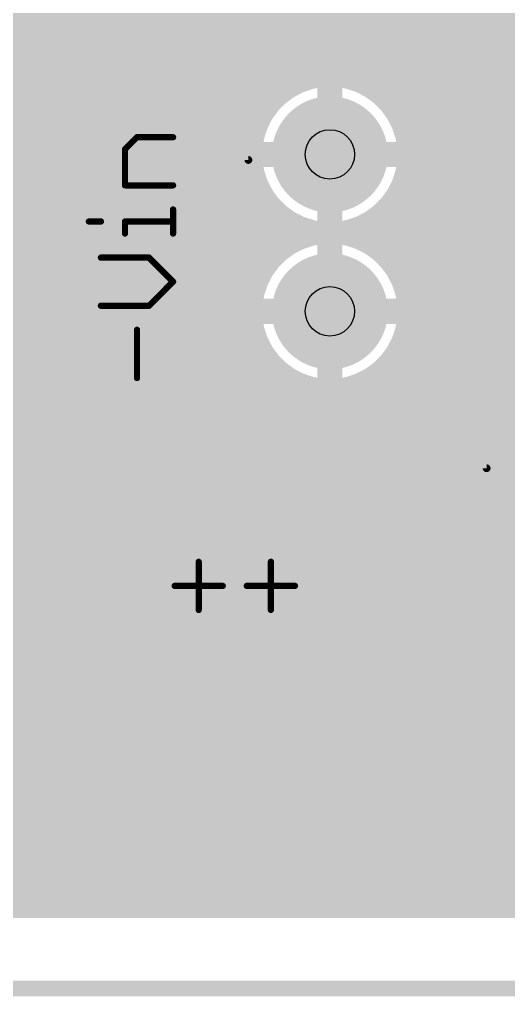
# Model space of a CAD drawing. Extents: x 0 to 10.8, y 0 to 6.1.
# Drawn here: x 2.157 to 2.469, y -0.013 to 0.61 of the extents above; entities that cross this region are included whole.
import ezdxf

# ---------------------------------------------------------------- set-up
doc = ezdxf.new("R2010")
doc.units = 0
for name, color, linetype in [('1', 22, 'CONTINUOUS'), ('116', 253, 'CONTINUOUS'), ('16', 175, 'CONTINUOUS'), ('17', 82, 'CONTINUOUS'), ('20', 7, 'CONTINUOUS'), ('21', 253, 'CONTINUOUS'), ('29', 253, 'CONTINUOUS'), ('30', 253, 'CONTINUOUS'), ('44', 253, 'CONTINUOUS')]:
    doc.layers.add(name, color=color, linetype=linetype)

# ---------------------------------------------------------------- blocks, each defined once
blk = doc.blocks.new('ROUNDP')
at = {"const_width": 0.5}
blk.add_lwpolyline([(0, -0.25, 1), (0, 0.25, 1), (0, -0.25)], format="xyb", dxfattribs=at)

msp = doc.modelspace()

# ---------------------------------------------------------------- linework, layer by layer
at = {"layer": '1', "const_width": 0.016}
for points in [[(1.303799, 0.608), (2.956, 0.608)], [(1.307697, 0.592), (2.956, 0.592)], [(1.307697, 0.576), (2.956, 0.576)], [(2.335461, 0.571039), (2.328307, 0.567394)], [(2.343094, 0.57352), (2.335461, 0.571039)], [(2.351024, 0.574776), (2.343094, 0.57352)], [(2.355016, 0.574776), (2.351024, 0.574776)], [(2.355016, 0.523819), (2.355016, 0.574776)], [(2.355055, 0.574776), (2.355055, 0.523819)], [(2.359051, 0.574776), (2.355055, 0.574776)], [(2.36698, 0.57352), (2.359051, 0.574776)], [(2.374614, 0.571039), (2.36698, 0.57352)], [(2.381768, 0.567394), (2.374614, 0.571039)], [(2.328307, 0.567394), (2.321815, 0.562677)], [(2.38826, 0.562677), (2.381768, 0.567394)], [(1.78811, 0.56), (2.319138, 0.56)], [(2.321815, 0.562677), (2.316138, 0.557)], [(2.355016, 0.56), (2.355055, 0.56)], [(2.393937, 0.557), (2.38826, 0.562677)], [(2.390937, 0.56), (2.956, 0.56)], [(2.316138, 0.557), (2.311421, 0.550508)], [(2.398654, 0.550508), (2.393937, 0.557)], [(2.311421, 0.550508), (2.307776, 0.543354)], [(2.402299, 0.543354), (2.398654, 0.550508)], [(1.799697, 0.544), (2.308106, 0.544)], [(2.307776, 0.543354), (2.305295, 0.53572)], [(2.355016, 0.544), (2.355055, 0.544)], [(2.401972, 0.544), (2.956, 0.544)], [(2.40478, 0.53572), (2.402299, 0.543354)], [(2.305295, 0.53572), (2.304039, 0.527791)], [(2.406035, 0.527791), (2.40478, 0.53572)], [(1.804035, 0.528), (2.304075, 0.528)], [(2.304039, 0.527791), (2.304039, 0.523795)], [(2.355016, 0.528), (2.355055, 0.528)], [(2.406004, 0.528), (2.95576, 0.528)], [(2.406035, 0.523795), (2.406035, 0.527791)], [(2.304039, 0.523795), (2.354996, 0.523795)], [(2.354996, 0.523756), (2.304039, 0.523756)], [(2.304039, 0.523756), (2.304039, 0.519764)], [(2.354996, 0.523795), (2.354996, 0.523756)], [(2.355055, 0.523819), (2.355016, 0.523819)], [(2.355016, 0.47278), (2.355016, 0.523736)], [(2.355016, 0.523736), (2.355055, 0.523736)], [(2.355055, 0.523736), (2.355055, 0.47278)], [(2.355079, 0.523756), (2.355079, 0.523795)], [(2.355079, 0.523795), (2.406035, 0.523795)], [(2.406035, 0.523756), (2.355079, 0.523756)], [(2.406035, 0.519764), (2.406035, 0.523756)], [(2.304039, 0.519764), (2.305295, 0.511835)], [(2.40478, 0.511835), (2.406035, 0.519764)], [(1.803193, 0.512), (2.305268, 0.512)], [(2.305295, 0.511835), (2.307776, 0.504201)], [(2.355016, 0.512), (2.355055, 0.512)], [(2.402299, 0.504201), (2.40478, 0.511835)], [(2.404803, 0.512), (2.959886, 0.512)], [(2.307776, 0.504201), (2.311421, 0.497047)], [(2.398654, 0.497047), (2.402299, 0.504201)], [(2.311421, 0.497047), (2.316138, 0.490555)], [(2.393937, 0.490555), (2.398654, 0.497047)], [(1.796555, 0.496), (2.312181, 0.496)], [(2.316138, 0.490555), (2.321815, 0.484878)], [(2.355016, 0.496), (2.355055, 0.496)], [(2.38826, 0.484878), (2.393937, 0.490555)], [(2.39789, 0.496), (2.961, 0.496)], [(2.321815, 0.484878), (2.328307, 0.480161)], [(2.381768, 0.480161), (2.38826, 0.484878)], [(1.780996, 0.48), (2.328622, 0.48)], [(2.328307, 0.480161), (2.335461, 0.476516)], [(2.355016, 0.48), (2.355055, 0.48)], [(2.374614, 0.476516), (2.381768, 0.480161)], [(2.381449, 0.48), (2.961, 0.48)], [(2.335461, 0.476516), (2.343094, 0.474035)], [(2.343094, 0.47352), (2.335461, 0.471039)], [(2.343094, 0.474035), (2.344736, 0.473776)], [(2.344736, 0.473776), (2.343094, 0.47352)], [(2.355016, 0.423819), (2.355016, 0.47278)], [(2.355055, 0.47278), (2.355055, 0.423819)], [(2.365339, 0.473776), (2.36698, 0.474035)], [(2.36698, 0.47352), (2.365339, 0.473776)], [(2.36698, 0.474035), (2.374614, 0.476516)], [(2.374614, 0.471039), (2.36698, 0.47352)], [(2.328307, 0.467394), (2.321815, 0.462677)], [(2.335461, 0.471039), (2.328307, 0.467394)], [(2.381768, 0.467394), (2.374614, 0.471039)], [(2.38826, 0.462677), (2.381768, 0.467394)], [(1.78411, 0.464), (2.323638, 0.464)], [(2.321815, 0.462677), (2.316138, 0.457)], [(2.355016, 0.464), (2.355055, 0.464)], [(2.386441, 0.464), (2.859937, 0.464)], [(2.393937, 0.457), (2.38826, 0.462677)], [(2.316138, 0.457), (2.311421, 0.450508)], [(2.398654, 0.450508), (2.393937, 0.457)], [(1.798039, 0.448), (2.310146, 0.448)], [(2.311421, 0.450508), (2.307776, 0.443354)], [(2.355016, 0.448), (2.355055, 0.448)], [(2.402299, 0.443354), (2.398654, 0.450508)], [(2.399933, 0.448), (2.843937, 0.448)], [(2.307776, 0.443354), (2.305295, 0.43572)], [(2.40478, 0.43572), (2.402299, 0.443354)], [(2.305295, 0.43572), (2.304039, 0.427791)], [(2.406035, 0.427791), (2.40478, 0.43572)], [(1.804035, 0.432), (2.304709, 0.432)], [(2.355016, 0.432), (2.355055, 0.432)], [(2.40537, 0.432), (2.833933, 0.432)], [(2.304039, 0.427791), (2.304039, 0.423795)], [(2.304039, 0.423795), (2.354996, 0.423795)], [(2.354996, 0.423756), (2.304039, 0.423756)], [(2.304039, 0.423756), (2.304039, 0.419764)], [(2.354996, 0.423795), (2.354996, 0.423756)], [(2.355055, 0.423819), (2.355016, 0.423819)], [(2.355016, 0.37278), (2.355016, 0.423736)], [(2.355016, 0.423736), (2.355055, 0.423736)], [(2.355055, 0.423736), (2.355055, 0.37278)], [(2.355079, 0.423756), (2.355079, 0.423795)], [(2.355079, 0.423795), (2.406035, 0.423795)], [(2.406035, 0.423756), (2.355079, 0.423756)], [(2.406035, 0.423795), (2.406035, 0.427791)], [(2.406035, 0.419764), (2.406035, 0.423756)], [(1.804035, 0.416), (2.304634, 0.416)], [(2.304039, 0.419764), (2.305295, 0.411835)], [(2.355016, 0.416), (2.355055, 0.416)], [(2.40478, 0.411835), (2.406035, 0.419764)], [(2.405437, 0.416), (2.827307, 0.416)], [(2.305295, 0.411835), (2.307776, 0.404201)], [(2.402299, 0.404201), (2.40478, 0.411835)], [(2.307776, 0.404201), (2.311421, 0.397047)], [(2.398654, 0.397047), (2.402299, 0.404201)], [(1.79822, 0.4), (2.309913, 0.4)], [(2.311421, 0.397047), (2.316138, 0.390555)], [(2.355016, 0.4), (2.355055, 0.4)], [(2.393937, 0.390555), (2.398654, 0.397047)], [(2.400157, 0.4), (2.825031, 0.4)], [(2.316138, 0.390555), (2.321815, 0.384878)], [(2.38826, 0.384878), (2.393937, 0.390555)], [(2.321815, 0.384878), (2.328307, 0.380161)], [(2.381768, 0.380161), (2.38826, 0.384878)], [(1.784555, 0.384), (2.32302, 0.384)], [(2.328307, 0.380161), (2.335461, 0.376516)], [(2.355016, 0.384), (2.355055, 0.384)], [(2.374614, 0.376516), (2.381768, 0.380161)], [(2.387051, 0.384), (2.825031, 0.384)], [(2.335461, 0.376516), (2.343094, 0.374035)], [(2.343094, 0.374035), (2.351024, 0.37278)], [(2.351024, 0.37278), (2.355016, 0.37278)], [(2.355055, 0.37278), (2.359051, 0.37278)], [(2.359051, 0.37278), (2.36698, 0.374035)], [(2.36698, 0.374035), (2.374614, 0.376516)], [(1.236701, 0.368), (2.828417, 0.368)], [(1.247984, 0.352), (2.835043, 0.352)], [(1.25637, 0.336), (2.846626, 0.336)], [(1.260657, 0.32), (2.862874, 0.32)], [(1.262925, 0.304), (7.723528, 0.304)], [(1.262925, 0.288), (7.727264, 0.288)], [(1.259886, 0.272), (7.732362, 0.272)], [(1.255563, 0.256), (7.741598, 0.256)], [(1.246327, 0.24), (7.755106, 0.24)], [(1.233839, 0.224), (7.775563, 0.224)], [(1.215079, 0.208), (9.19698, 0.208)], [(1.17602, 0.192), (9.21298, 0.192)], [(0.298996, 0.176), (9.22898, 0.176)], [(0.298996, 0.16), (9.24498, 0.16)], [(0.295382, 0.144), (9.26098, 0.144)], [(0.291094, 0.128), (9.27698, 0.128)], [(0.283201, 0.112), (9.29298, 0.112)], [(0.273961, 0.096), (9.30898, 0.096)], [(0.259091, 0.08), (9.330571, 0.08)], [(0.23974, 0.064), (10.569252, 0.064)], [(10.61385, 0.045122), (0.195146, 0.045122)], [(0.205894, 0.048), (10.603098, 0.048)]]:
    msp.add_lwpolyline(points, dxfattribs=at)
at = {"layer": '1', "const_width": 0.008}
for points in [[(2.337277, 0.567475, 1), (2.333644, 0.574603)], [(2.342469, 0.57747, 1), (2.34372, 0.569569)], [(2.344331, 0.569715, 1), (2.341858, 0.577324)], [(2.351024, 0.578776, 1), (2.351024, 0.570776)], [(2.351649, 0.570825, 1), (2.350398, 0.578726)], [(2.359016, 0.574776, 1), (2.351016, 0.574776)], [(2.359055, 0.574776, 1), (2.351055, 0.574776)], [(2.355055, 0.578776, 1), (2.355055, 0.570776)], [(2.355016, 0.570776, 1), (2.355016, 0.578776)], [(2.359677, 0.578726, 1), (2.358425, 0.570825)], [(2.359051, 0.570776, 1), (2.359051, 0.578776)], [(2.368216, 0.577324, 1), (2.365744, 0.569715)], [(2.366355, 0.569569, 1), (2.367606, 0.57747)], [(2.37643, 0.574603, 1), (2.372798, 0.567475)], [(2.326491, 0.570958, 1), (2.330123, 0.56383)], [(2.330658, 0.564158, 1), (2.325956, 0.57063)], [(2.334225, 0.574844, 1), (2.336697, 0.567235)], [(2.373378, 0.567235, 1), (2.37585, 0.574844)], [(2.384119, 0.57063, 1), (2.379417, 0.564158)], [(2.379951, 0.56383, 1), (2.383584, 0.570958)], [(2.319464, 0.565913, 1), (2.324166, 0.559441)], [(2.324643, 0.559849, 1), (2.318987, 0.565506)], [(2.319138, 0.556, 1), (2.319138, 0.564)], [(2.355016, 0.564, 1), (2.355016, 0.556)], [(2.355055, 0.556, 1), (2.355055, 0.564)], [(2.391088, 0.565506, 1), (2.385431, 0.559849)], [(2.385909, 0.559441, 1), (2.390611, 0.565913)], [(2.390937, 0.564, 1), (2.390937, 0.556)], [(2.313309, 0.559828, 1), (2.318966, 0.554172)], [(2.319374, 0.554649, 1), (2.312902, 0.559351)], [(2.397173, 0.559351, 1), (2.390701, 0.554649)], [(2.391109, 0.554172, 1), (2.396765, 0.559828)], [(2.308185, 0.552859, 1), (2.314657, 0.548157)], [(2.314985, 0.548692, 1), (2.307857, 0.552324)], [(2.402217, 0.552324, 1), (2.39509, 0.548692)], [(2.395417, 0.548157, 1), (2.40189, 0.552859)], [(2.304212, 0.545171, 1), (2.311339, 0.541538)], [(2.31158, 0.542118, 1), (2.303971, 0.54459)], [(2.308106, 0.54, 1), (2.308106, 0.548)], [(2.355016, 0.548, 1), (2.355016, 0.54)], [(2.355055, 0.54, 1), (2.355055, 0.548)], [(2.401972, 0.548, 1), (2.401972, 0.54)], [(2.406103, 0.54459, 1), (2.398495, 0.542118)], [(2.398735, 0.541538, 1), (2.405863, 0.545171)], [(2.309246, 0.535095, 1), (2.301345, 0.536346)], [(2.40873, 0.536346, 1), (2.400829, 0.535095)], [(2.308039, 0.527791, 1), (2.300039, 0.527791)], [(2.301491, 0.536957, 1), (2.3091, 0.534484)], [(2.304075, 0.524, 1), (2.304075, 0.532)], [(2.355016, 0.532, 1), (2.355016, 0.524)], [(2.355055, 0.524, 1), (2.355055, 0.532)], [(2.400975, 0.534484, 1), (2.408584, 0.536957)], [(2.406004, 0.532, 1), (2.406004, 0.524)], [(2.410035, 0.527791, 1), (2.402035, 0.527791)], [(2.304039, 0.527795, 1), (2.304039, 0.519795)], [(2.304039, 0.527756, 1), (2.304039, 0.519756)], [(2.308039, 0.523756, 1), (2.300039, 0.523756)], [(2.300089, 0.528417, 1), (2.30799, 0.527166)], [(2.358996, 0.523795, 1), (2.350996, 0.523795)], [(2.355016, 0.527819, 1), (2.355016, 0.519819)], [(2.359016, 0.523736, 1), (2.351016, 0.523736)], [(2.355016, 0.527736, 1), (2.355016, 0.519736)], [(2.359055, 0.523736, 1), (2.351055, 0.523736)], [(2.359079, 0.523795, 1), (2.351079, 0.523795)], [(2.355079, 0.527795, 1), (2.355079, 0.519795)], [(2.355079, 0.527756, 1), (2.355079, 0.519756)], [(2.354996, 0.519795, 1), (2.354996, 0.527795)], [(2.354996, 0.519756, 1), (2.354996, 0.527756)], [(2.355055, 0.519819, 1), (2.355055, 0.527819)], [(2.355055, 0.519736, 1), (2.355055, 0.527736)], [(2.410035, 0.523756, 1), (2.402035, 0.523756)], [(2.402085, 0.527166, 1), (2.409986, 0.528417)], [(2.406035, 0.519795, 1), (2.406035, 0.527795)], [(2.406035, 0.519756, 1), (2.406035, 0.527756)], [(2.300039, 0.523795, 1), (2.308039, 0.523795)], [(2.300039, 0.519764, 1), (2.308039, 0.519764)], [(2.30799, 0.52039, 1), (2.300089, 0.519138)], [(2.350996, 0.523756, 1), (2.358996, 0.523756)], [(2.351016, 0.523819, 1), (2.359016, 0.523819)], [(2.351055, 0.523819, 1), (2.359055, 0.523819)], [(2.351079, 0.523756, 1), (2.359079, 0.523756)], [(2.402035, 0.523795, 1), (2.410035, 0.523795)], [(2.402035, 0.519764, 1), (2.410035, 0.519764)], [(2.409986, 0.519138, 1), (2.402085, 0.52039)], [(2.3091, 0.513071, 1), (2.301491, 0.510599)], [(2.305268, 0.508, 1), (2.305268, 0.516)], [(2.355016, 0.516, 1), (2.355016, 0.508)], [(2.355055, 0.508, 1), (2.355055, 0.516)], [(2.404803, 0.516, 1), (2.404803, 0.508)], [(2.408584, 0.510599, 1), (2.400975, 0.513071)], [(2.301345, 0.511209, 1), (2.309246, 0.51246)], [(2.311339, 0.506017, 1), (2.304212, 0.502385)], [(2.405863, 0.502385, 1), (2.398735, 0.506017)], [(2.400829, 0.51246, 1), (2.40873, 0.511209)], [(2.303971, 0.502965, 1), (2.31158, 0.505437)], [(2.314657, 0.499398, 1), (2.308185, 0.494696)], [(2.40189, 0.494696, 1), (2.395417, 0.499398)], [(2.398495, 0.505437, 1), (2.406103, 0.502965)], [(2.307857, 0.495231, 1), (2.314985, 0.498864)], [(2.318966, 0.493384, 1), (2.313309, 0.487727)], [(2.312181, 0.492, 1), (2.312181, 0.5)], [(2.355016, 0.5, 1), (2.355016, 0.492)], [(2.355055, 0.492, 1), (2.355055, 0.5)], [(2.396765, 0.487727, 1), (2.391109, 0.493384)], [(2.39789, 0.5, 1), (2.39789, 0.492)], [(2.39509, 0.498864, 1), (2.402217, 0.495231)], [(2.312902, 0.488204, 1), (2.319374, 0.492906)], [(2.324166, 0.488114, 1), (2.319464, 0.481642)], [(2.390611, 0.481642, 1), (2.385909, 0.488114)], [(2.390701, 0.492906, 1), (2.397173, 0.488204)], [(2.318987, 0.48205, 1), (2.324643, 0.487706)], [(2.330123, 0.483725, 1), (2.326491, 0.476598)], [(2.325956, 0.476925, 1), (2.330658, 0.483398)], [(2.328622, 0.476, 1), (2.328622, 0.484)], [(2.355016, 0.484, 1), (2.355016, 0.476)], [(2.355055, 0.476, 1), (2.355055, 0.484)], [(2.381449, 0.484, 1), (2.381449, 0.476)], [(2.379417, 0.483398, 1), (2.384119, 0.476925)], [(2.383584, 0.476598, 1), (2.379951, 0.483725)], [(2.385431, 0.487706, 1), (2.391088, 0.48205)], [(2.336697, 0.48032, 1), (2.334225, 0.472712)], [(2.333644, 0.472952, 1), (2.337277, 0.48008)], [(2.342478, 0.477472, 1), (2.343711, 0.469567)], [(2.34372, 0.477986, 1), (2.342469, 0.470085)], [(2.341858, 0.470231, 1), (2.344331, 0.47784)], [(2.344331, 0.469715, 1), (2.341858, 0.477324)], [(2.344111, 0.469825, 1), (2.345362, 0.477726)], [(2.345352, 0.469823, 1), (2.34412, 0.477728)], [(2.359016, 0.47278, 1), (2.351016, 0.47278)], [(2.359055, 0.47278, 1), (2.351055, 0.47278)], [(2.365955, 0.477728, 1), (2.364723, 0.469823)], [(2.364713, 0.477726, 1), (2.365964, 0.469825)], [(2.365744, 0.47784, 1), (2.368216, 0.470231)], [(2.368216, 0.477324, 1), (2.365744, 0.469715)], [(2.367606, 0.470085, 1), (2.366355, 0.477986)], [(2.366364, 0.469567, 1), (2.367596, 0.477472)], [(2.372798, 0.48008, 1), (2.37643, 0.472952)], [(2.37585, 0.472712, 1), (2.373378, 0.48032)], [(2.326491, 0.470958, 1), (2.330123, 0.46383)], [(2.330658, 0.464158, 1), (2.325956, 0.47063)], [(2.334225, 0.474844, 1), (2.336697, 0.467235)], [(2.337277, 0.467475, 1), (2.333644, 0.474603)], [(2.351016, 0.47278, 1), (2.359016, 0.47278)], [(2.351055, 0.47278, 1), (2.359055, 0.47278)], [(2.37643, 0.474603, 1), (2.372798, 0.467475)], [(2.373378, 0.467235, 1), (2.37585, 0.474844)], [(2.384119, 0.47063, 1), (2.379417, 0.464158)], [(2.379951, 0.46383, 1), (2.383584, 0.470958)], [(2.319464, 0.465913, 1), (2.324166, 0.459441)], [(2.324643, 0.459849, 1), (2.318987, 0.465506)], [(2.323638, 0.46, 1), (2.323638, 0.468)], [(2.355016, 0.468, 1), (2.355016, 0.46)], [(2.355055, 0.46, 1), (2.355055, 0.468)], [(2.386441, 0.468, 1), (2.386441, 0.46)], [(2.391088, 0.465506, 1), (2.385431, 0.459849)], [(2.385909, 0.459441, 1), (2.390611, 0.465913)], [(2.313309, 0.459828, 1), (2.318966, 0.454172)], [(2.319374, 0.454649, 1), (2.312902, 0.459351)], [(2.397173, 0.459351, 1), (2.390701, 0.454649)], [(2.391109, 0.454172, 1), (2.396765, 0.459828)], [(2.308185, 0.452859, 1), (2.314657, 0.448157)], [(2.314985, 0.448692, 1), (2.307857, 0.452324)], [(2.310146, 0.444, 1), (2.310146, 0.452)], [(2.355016, 0.452, 1), (2.355016, 0.444)], [(2.355055, 0.444, 1), (2.355055, 0.452)], [(2.402217, 0.452324, 1), (2.39509, 0.448692)], [(2.395417, 0.448157, 1), (2.40189, 0.452859)], [(2.399933, 0.452, 1), (2.399933, 0.444)], [(2.304212, 0.445171, 1), (2.311339, 0.441538)], [(2.31158, 0.442118, 1), (2.303971, 0.44459)], [(2.406103, 0.44459, 1), (2.398495, 0.442118)], [(2.398735, 0.441538, 1), (2.405863, 0.445171)], [(2.309246, 0.435095, 1), (2.301345, 0.436346)], [(2.40873, 0.436346, 1), (2.400829, 0.435095)], [(2.301491, 0.436957, 1), (2.3091, 0.434484)], [(2.304709, 0.428, 1), (2.304709, 0.436)], [(2.355016, 0.436, 1), (2.355016, 0.428)], [(2.355055, 0.428, 1), (2.355055, 0.436)], [(2.400975, 0.434484, 1), (2.408584, 0.436957)], [(2.40537, 0.436, 1), (2.40537, 0.428)], [(2.308039, 0.427791, 1), (2.300039, 0.427791)], [(2.304039, 0.427795, 1), (2.304039, 0.419795)], [(2.304039, 0.427756, 1), (2.304039, 0.419756)], [(2.308039, 0.423756, 1), (2.300039, 0.423756)], [(2.300089, 0.428417, 1), (2.30799, 0.427166)], [(2.358996, 0.423795, 1), (2.350996, 0.423795)], [(2.355016, 0.427819, 1), (2.355016, 0.419819)], [(2.359016, 0.423736, 1), (2.351016, 0.423736)], [(2.355016, 0.427736, 1), (2.355016, 0.419736)], [(2.359055, 0.423736, 1), (2.351055, 0.423736)], [(2.359079, 0.423795, 1), (2.351079, 0.423795)], [(2.355079, 0.427795, 1), (2.355079, 0.419795)], [(2.355079, 0.427756, 1), (2.355079, 0.419756)], [(2.354996, 0.419795, 1), (2.354996, 0.427795)], [(2.354996, 0.419756, 1), (2.354996, 0.427756)], [(2.355055, 0.419819, 1), (2.355055, 0.427819)], [(2.355055, 0.419736, 1), (2.355055, 0.427736)], [(2.410035, 0.427791, 1), (2.402035, 0.427791)], [(2.410035, 0.423756, 1), (2.402035, 0.423756)], [(2.402085, 0.427166, 1), (2.409986, 0.428417)], [(2.406035, 0.419795, 1), (2.406035, 0.427795)], [(2.406035, 0.419756, 1), (2.406035, 0.427756)], [(2.300039, 0.423795, 1), (2.308039, 0.423795)], [(2.300039, 0.419764, 1), (2.308039, 0.419764)], [(2.30799, 0.42039, 1), (2.300089, 0.419138)], [(2.304634, 0.412, 1), (2.304634, 0.42)], [(2.350996, 0.423756, 1), (2.358996, 0.423756)], [(2.351016, 0.423819, 1), (2.359016, 0.423819)], [(2.355016, 0.42, 1), (2.355016, 0.412)], [(2.351055, 0.423819, 1), (2.359055, 0.423819)], [(2.351079, 0.423756, 1), (2.359079, 0.423756)], [(2.355055, 0.412, 1), (2.355055, 0.42)], [(2.405437, 0.42, 1), (2.405437, 0.412)], [(2.402035, 0.423795, 1), (2.410035, 0.423795)], [(2.402035, 0.419764, 1), (2.410035, 0.419764)], [(2.409986, 0.419138, 1), (2.402085, 0.42039)], [(2.3091, 0.413071, 1), (2.301491, 0.410599)], [(2.408584, 0.410599, 1), (2.400975, 0.413071)], [(2.301345, 0.411209, 1), (2.309246, 0.41246)], [(2.311339, 0.406017, 1), (2.304212, 0.402385)], [(2.405863, 0.402385, 1), (2.398735, 0.406017)], [(2.400829, 0.41246, 1), (2.40873, 0.411209)], [(2.303971, 0.402965, 1), (2.31158, 0.405437)], [(2.314657, 0.399398, 1), (2.308185, 0.394696)], [(2.309913, 0.396, 1), (2.309913, 0.404)], [(2.355016, 0.404, 1), (2.355016, 0.396)], [(2.355055, 0.396, 1), (2.355055, 0.404)], [(2.40189, 0.394696, 1), (2.395417, 0.399398)], [(2.400157, 0.404, 1), (2.400157, 0.396)], [(2.398495, 0.405437, 1), (2.406103, 0.402965)], [(2.307857, 0.395231, 1), (2.314985, 0.398864)], [(2.318966, 0.393384, 1), (2.313309, 0.387727)], [(2.396765, 0.387727, 1), (2.391109, 0.393384)], [(2.39509, 0.398864, 1), (2.402217, 0.395231)], [(2.312902, 0.388204, 1), (2.319374, 0.392906)], [(2.324166, 0.388114, 1), (2.319464, 0.381642)], [(2.390611, 0.381642, 1), (2.385909, 0.388114)], [(2.390701, 0.392906, 1), (2.397173, 0.388204)], [(2.318987, 0.38205, 1), (2.324643, 0.387706)], [(2.32302, 0.38, 1), (2.32302, 0.388)], [(2.330123, 0.383725, 1), (2.326491, 0.376598)], [(2.325956, 0.376925, 1), (2.330658, 0.383398)], [(2.355016, 0.388, 1), (2.355016, 0.38)], [(2.355055, 0.38, 1), (2.355055, 0.388)], [(2.379417, 0.383398, 1), (2.384119, 0.376925)], [(2.383584, 0.376598, 1), (2.379951, 0.383725)], [(2.387051, 0.388, 1), (2.387051, 0.38)], [(2.385431, 0.387706, 1), (2.391088, 0.38205)], [(2.336697, 0.38032, 1), (2.334225, 0.372712)], [(2.333644, 0.372952, 1), (2.337277, 0.38008)], [(2.34372, 0.377986, 1), (2.342469, 0.370085)], [(2.341858, 0.370231, 1), (2.344331, 0.37784)], [(2.351024, 0.37678, 1), (2.351024, 0.36878)], [(2.350398, 0.368829, 1), (2.351649, 0.37673)], [(2.355055, 0.37678, 1), (2.355055, 0.36878)], [(2.355016, 0.36878, 1), (2.355016, 0.37678)], [(2.358425, 0.37673, 1), (2.359677, 0.368829)], [(2.359051, 0.36878, 1), (2.359051, 0.37678)], [(2.365744, 0.37784, 1), (2.368216, 0.370231)], [(2.367606, 0.370085, 1), (2.366355, 0.377986)], [(2.372798, 0.38008, 1), (2.37643, 0.372952)], [(2.37585, 0.372712, 1), (2.373378, 0.38032)], [(2.351016, 0.37278, 1), (2.359016, 0.37278)], [(2.351055, 0.37278, 1), (2.359055, 0.37278)]]:
    msp.add_lwpolyline(points, format="xyb", dxfattribs=at)
at = {"layer": '116', "const_width": 0.011811}
for points in [[(2.355039, 0.511969, 1), (2.355039, 0.535591, 1), (2.355039, 0.511969)], [(2.355039, 0.411969, 1), (2.355039, 0.435591, 1), (2.355039, 0.411969)]]:
    msp.add_lwpolyline(points, format="xyb", dxfattribs=at)
at = {"layer": '16', "const_width": 0.016}
for points in [[(1.872693, 0.608), (7.823008, 0.608)], [(1.856693, 0.592), (7.759866, 0.592)], [(1.840693, 0.576), (7.764323, 0.576)], [(2.335461, 0.571039), (2.328307, 0.567394)], [(2.343094, 0.57352), (2.335461, 0.571039)], [(2.351024, 0.574776), (2.343094, 0.57352)], [(2.355016, 0.574776), (2.351024, 0.574776)], [(2.355016, 0.523819), (2.355016, 0.574776)], [(2.355055, 0.574776), (2.355055, 0.523819)], [(2.359051, 0.574776), (2.355055, 0.574776)], [(2.36698, 0.57352), (2.359051, 0.574776)], [(2.374614, 0.571039), (2.36698, 0.57352)], [(2.381768, 0.567394), (2.374614, 0.571039)], [(2.328307, 0.567394), (2.321815, 0.562677)], [(2.38826, 0.562677), (2.381768, 0.567394)], [(1.824693, 0.56), (2.319138, 0.56)], [(2.321815, 0.562677), (2.316138, 0.557)], [(2.355016, 0.56), (2.355055, 0.56)], [(2.393937, 0.557), (2.38826, 0.562677)], [(2.390937, 0.56), (7.77335, 0.56)], [(2.316138, 0.557), (2.311421, 0.550508)], [(2.398654, 0.550508), (2.393937, 0.557)], [(2.311421, 0.550508), (2.307776, 0.543354)], [(2.402299, 0.543354), (2.398654, 0.550508)], [(1.808693, 0.544), (2.308106, 0.544)], [(2.307776, 0.543354), (2.305295, 0.53572)], [(2.355016, 0.544), (2.355055, 0.544)], [(2.401972, 0.544), (7.789783, 0.544)], [(2.40478, 0.53572), (2.402299, 0.543354)], [(2.305295, 0.53572), (2.304039, 0.527791)], [(2.406035, 0.527791), (2.40478, 0.53572)], [(1.804035, 0.528), (2.304075, 0.528)], [(2.304039, 0.527791), (2.304039, 0.523795)], [(2.355016, 0.528), (2.355055, 0.528)], [(2.406004, 0.528), (10.327724, 0.528)], [(2.406035, 0.523795), (2.406035, 0.527791)], [(2.304039, 0.523795), (2.354996, 0.523795)], [(2.354996, 0.523756), (2.304039, 0.523756)], [(2.304039, 0.523756), (2.304039, 0.519764)], [(2.354996, 0.523795), (2.354996, 0.523756)], [(2.355055, 0.523819), (2.355016, 0.523819)], [(2.355016, 0.47278), (2.355016, 0.523736)], [(2.355016, 0.523736), (2.355055, 0.523736)], [(2.355055, 0.523736), (2.355055, 0.47278)], [(2.355079, 0.523756), (2.355079, 0.523795)], [(2.355079, 0.523795), (2.406035, 0.523795)], [(2.406035, 0.523756), (2.355079, 0.523756)], [(2.406035, 0.519764), (2.406035, 0.523756)], [(2.304039, 0.519764), (2.305295, 0.511835)], [(2.40478, 0.511835), (2.406035, 0.519764)], [(1.803193, 0.512), (2.305268, 0.512)], [(2.305295, 0.511835), (2.307776, 0.504201)], [(2.355016, 0.512), (2.355055, 0.512)], [(2.402299, 0.504201), (2.40478, 0.511835)], [(2.404803, 0.512), (10.327618, 0.512)], [(2.307776, 0.504201), (2.311421, 0.497047)], [(2.398654, 0.497047), (2.402299, 0.504201)], [(2.311421, 0.497047), (2.316138, 0.490555)], [(2.393937, 0.490555), (2.398654, 0.497047)], [(1.796555, 0.496), (2.312181, 0.496)], [(2.316138, 0.490555), (2.321815, 0.484878)], [(2.355016, 0.496), (2.355055, 0.496)], [(2.38826, 0.484878), (2.393937, 0.490555)], [(2.39789, 0.496), (10.331657, 0.496)], [(2.321815, 0.484878), (2.328307, 0.480161)], [(2.381768, 0.480161), (2.38826, 0.484878)], [(1.777386, 0.48), (2.328622, 0.48)], [(2.328307, 0.480161), (2.335461, 0.476516)], [(2.355016, 0.48), (2.355055, 0.48)], [(2.374614, 0.476516), (2.381768, 0.480161)], [(2.381449, 0.48), (10.341236, 0.48)], [(2.335461, 0.476516), (2.343094, 0.474035)], [(2.343094, 0.47352), (2.335461, 0.471039)], [(2.343094, 0.474035), (2.344732, 0.473776)], [(2.344732, 0.473776), (2.343094, 0.47352)], [(2.355016, 0.423819), (2.355016, 0.47278)], [(2.355055, 0.47278), (2.355055, 0.423819)], [(2.365346, 0.473776), (2.36698, 0.474035)], [(2.36698, 0.47352), (2.365346, 0.473776)], [(2.36698, 0.474035), (2.374614, 0.476516)], [(2.374614, 0.471039), (2.36698, 0.47352)], [(2.328307, 0.467394), (2.321815, 0.462677)], [(2.335461, 0.471039), (2.328307, 0.467394)], [(2.381768, 0.467394), (2.374614, 0.471039)], [(2.38826, 0.462677), (2.381768, 0.467394)], [(1.78411, 0.464), (2.323638, 0.464)], [(2.321815, 0.462677), (2.316138, 0.457)], [(2.355016, 0.464), (2.355055, 0.464)], [(2.386441, 0.464), (2.859937, 0.464)], [(2.393937, 0.457), (2.38826, 0.462677)], [(2.316138, 0.457), (2.311421, 0.450508)], [(2.398654, 0.450508), (2.393937, 0.457)], [(1.798039, 0.448), (2.310146, 0.448)], [(2.311421, 0.450508), (2.307776, 0.443354)], [(2.355016, 0.448), (2.355055, 0.448)], [(2.402299, 0.443354), (2.398654, 0.450508)], [(2.399933, 0.448), (2.843937, 0.448)], [(2.307776, 0.443354), (2.305295, 0.43572)], [(2.40478, 0.43572), (2.402299, 0.443354)], [(2.305295, 0.43572), (2.304039, 0.427791)], [(2.406035, 0.427791), (2.40478, 0.43572)], [(1.804035, 0.432), (2.304709, 0.432)], [(2.355016, 0.432), (2.355055, 0.432)], [(2.40537, 0.432), (2.833933, 0.432)], [(2.304039, 0.427791), (2.304039, 0.423795)], [(2.304039, 0.423795), (2.354996, 0.423795)], [(2.354996, 0.423756), (2.304039, 0.423756)], [(2.304039, 0.423756), (2.304039, 0.419764)], [(2.354996, 0.423795), (2.354996, 0.423756)], [(2.355055, 0.423819), (2.355016, 0.423819)], [(2.355016, 0.37278), (2.355016, 0.423736)], [(2.355016, 0.423736), (2.355055, 0.423736)], [(2.355055, 0.423736), (2.355055, 0.37278)], [(2.355079, 0.423756), (2.355079, 0.423795)], [(2.355079, 0.423795), (2.406035, 0.423795)], [(2.406035, 0.423756), (2.355079, 0.423756)], [(2.406035, 0.423795), (2.406035, 0.427791)], [(2.406035, 0.419764), (2.406035, 0.423756)], [(1.804035, 0.416), (2.304634, 0.416)], [(2.304039, 0.419764), (2.305295, 0.411835)], [(2.355016, 0.416), (2.355055, 0.416)], [(2.40478, 0.411835), (2.406035, 0.419764)], [(2.405437, 0.416), (2.827307, 0.416)], [(2.305295, 0.411835), (2.307776, 0.404201)], [(2.402299, 0.404201), (2.40478, 0.411835)], [(2.307776, 0.404201), (2.311421, 0.397047)], [(2.398654, 0.397047), (2.402299, 0.404201)], [(1.79822, 0.4), (2.309913, 0.4)], [(2.311421, 0.397047), (2.316138, 0.390555)], [(2.355016, 0.4), (2.355055, 0.4)], [(2.393937, 0.390555), (2.398654, 0.397047)], [(2.400157, 0.4), (2.825031, 0.4)], [(2.316138, 0.390555), (2.321815, 0.384878)], [(2.38826, 0.384878), (2.393937, 0.390555)], [(2.321815, 0.384878), (2.328307, 0.380161)], [(2.381768, 0.380161), (2.38826, 0.384878)], [(1.784555, 0.384), (2.32302, 0.384)], [(2.328307, 0.380161), (2.335461, 0.376516)], [(2.355016, 0.384), (2.355055, 0.384)], [(2.374614, 0.376516), (2.381768, 0.380161)], [(2.387051, 0.384), (2.825031, 0.384)], [(2.335461, 0.376516), (2.343094, 0.374035)], [(2.343094, 0.374035), (2.351024, 0.37278)], [(2.351024, 0.37278), (2.355016, 0.37278)], [(2.355055, 0.37278), (2.359051, 0.37278)], [(2.359051, 0.37278), (2.36698, 0.374035)], [(2.36698, 0.374035), (2.374614, 0.376516)], [(1.236701, 0.368), (2.828417, 0.368)], [(1.247984, 0.352), (2.835043, 0.352)], [(1.25637, 0.336), (2.846626, 0.336)], [(1.260657, 0.32), (2.862874, 0.32)], [(1.262925, 0.304), (7.723528, 0.304)], [(1.262925, 0.288), (7.727264, 0.288)], [(1.259886, 0.272), (7.732362, 0.272)], [(1.255563, 0.256), (7.741598, 0.256)], [(1.246327, 0.24), (7.755106, 0.24)], [(1.233839, 0.224), (7.775563, 0.224)], [(1.215079, 0.208), (10.514154, 0.208)], [(1.17602, 0.192), (10.51, 0.192)], [(0.298996, 0.176), (10.51, 0.176)], [(0.298996, 0.16), (10.51, 0.16)], [(0.295382, 0.144), (10.51361, 0.144)], [(0.291094, 0.128), (10.517898, 0.128)], [(0.283201, 0.112), (10.525791, 0.112)], [(0.273961, 0.096), (10.535031, 0.096)], [(0.259091, 0.08), (10.549906, 0.08)], [(0.23974, 0.064), (10.569252, 0.064)], [(10.61385, 0.045122), (0.195146, 0.045122)], [(0.205894, 0.048), (10.603098, 0.048)]]:
    msp.add_lwpolyline(points, dxfattribs=at)
at = {"layer": '16', "const_width": 0.008}
for points in [[(2.337277, 0.567475, 1), (2.333644, 0.574603)], [(2.342469, 0.57747, 1), (2.34372, 0.569569)], [(2.344331, 0.569715, 1), (2.341858, 0.577324)], [(2.351024, 0.578776, 1), (2.351024, 0.570776)], [(2.351649, 0.570825, 1), (2.350398, 0.578726)], [(2.359016, 0.574776, 1), (2.351016, 0.574776)], [(2.359055, 0.574776, 1), (2.351055, 0.574776)], [(2.355055, 0.578776, 1), (2.355055, 0.570776)], [(2.355016, 0.570776, 1), (2.355016, 0.578776)], [(2.359677, 0.578726, 1), (2.358425, 0.570825)], [(2.359051, 0.570776, 1), (2.359051, 0.578776)], [(2.368216, 0.577324, 1), (2.365744, 0.569715)], [(2.366355, 0.569569, 1), (2.367606, 0.57747)], [(2.37643, 0.574603, 1), (2.372798, 0.567475)], [(2.326491, 0.570958, 1), (2.330123, 0.56383)], [(2.330658, 0.564158, 1), (2.325956, 0.57063)], [(2.334225, 0.574844, 1), (2.336697, 0.567235)], [(2.373378, 0.567235, 1), (2.37585, 0.574844)], [(2.384119, 0.57063, 1), (2.379417, 0.564158)], [(2.379951, 0.56383, 1), (2.383584, 0.570958)], [(2.319464, 0.565913, 1), (2.324166, 0.559441)], [(2.324643, 0.559849, 1), (2.318987, 0.565506)], [(2.319138, 0.556, 1), (2.319138, 0.564)], [(2.355016, 0.564, 1), (2.355016, 0.556)], [(2.355055, 0.556, 1), (2.355055, 0.564)], [(2.391088, 0.565506, 1), (2.385431, 0.559849)], [(2.385909, 0.559441, 1), (2.390611, 0.565913)], [(2.390937, 0.564, 1), (2.390937, 0.556)], [(2.313309, 0.559828, 1), (2.318966, 0.554172)], [(2.319374, 0.554649, 1), (2.312902, 0.559351)], [(2.397173, 0.559351, 1), (2.390701, 0.554649)], [(2.391109, 0.554172, 1), (2.396765, 0.559828)], [(2.308185, 0.552859, 1), (2.314657, 0.548157)], [(2.314985, 0.548692, 1), (2.307857, 0.552324)], [(2.402217, 0.552324, 1), (2.39509, 0.548692)], [(2.395417, 0.548157, 1), (2.40189, 0.552859)], [(2.304212, 0.545171, 1), (2.311339, 0.541538)], [(2.31158, 0.542118, 1), (2.303971, 0.54459)], [(2.308106, 0.54, 1), (2.308106, 0.548)], [(2.355016, 0.548, 1), (2.355016, 0.54)], [(2.355055, 0.54, 1), (2.355055, 0.548)], [(2.401972, 0.548, 1), (2.401972, 0.54)], [(2.406103, 0.54459, 1), (2.398495, 0.542118)], [(2.398735, 0.541538, 1), (2.405863, 0.545171)], [(2.309246, 0.535095, 1), (2.301345, 0.536346)], [(2.40873, 0.536346, 1), (2.400829, 0.535095)], [(2.308039, 0.527791, 1), (2.300039, 0.527791)], [(2.301491, 0.536957, 1), (2.3091, 0.534484)], [(2.304075, 0.524, 1), (2.304075, 0.532)], [(2.355016, 0.532, 1), (2.355016, 0.524)], [(2.355055, 0.524, 1), (2.355055, 0.532)], [(2.400975, 0.534484, 1), (2.408584, 0.536957)], [(2.406004, 0.532, 1), (2.406004, 0.524)], [(2.410035, 0.527791, 1), (2.402035, 0.527791)], [(2.304039, 0.527795, 1), (2.304039, 0.519795)], [(2.304039, 0.527756, 1), (2.304039, 0.519756)], [(2.308039, 0.523756, 1), (2.300039, 0.523756)], [(2.300089, 0.528417, 1), (2.30799, 0.527166)], [(2.358996, 0.523795, 1), (2.350996, 0.523795)], [(2.355016, 0.527819, 1), (2.355016, 0.519819)], [(2.359016, 0.523736, 1), (2.351016, 0.523736)], [(2.355016, 0.527736, 1), (2.355016, 0.519736)], [(2.359055, 0.523736, 1), (2.351055, 0.523736)], [(2.359079, 0.523795, 1), (2.351079, 0.523795)], [(2.355079, 0.527795, 1), (2.355079, 0.519795)], [(2.355079, 0.527756, 1), (2.355079, 0.519756)], [(2.354996, 0.519795, 1), (2.354996, 0.527795)], [(2.354996, 0.519756, 1), (2.354996, 0.527756)], [(2.355055, 0.519819, 1), (2.355055, 0.527819)], [(2.355055, 0.519736, 1), (2.355055, 0.527736)], [(2.410035, 0.523756, 1), (2.402035, 0.523756)], [(2.402085, 0.527166, 1), (2.409986, 0.528417)], [(2.406035, 0.519795, 1), (2.406035, 0.527795)], [(2.406035, 0.519756, 1), (2.406035, 0.527756)], [(2.300039, 0.523795, 1), (2.308039, 0.523795)], [(2.300039, 0.519764, 1), (2.308039, 0.519764)], [(2.30799, 0.52039, 1), (2.300089, 0.519138)], [(2.350996, 0.523756, 1), (2.358996, 0.523756)], [(2.351016, 0.523819, 1), (2.359016, 0.523819)], [(2.351055, 0.523819, 1), (2.359055, 0.523819)], [(2.351079, 0.523756, 1), (2.359079, 0.523756)], [(2.402035, 0.523795, 1), (2.410035, 0.523795)], [(2.402035, 0.519764, 1), (2.410035, 0.519764)], [(2.409986, 0.519138, 1), (2.402085, 0.52039)], [(2.3091, 0.513071, 1), (2.301491, 0.510599)], [(2.305268, 0.508, 1), (2.305268, 0.516)], [(2.355016, 0.516, 1), (2.355016, 0.508)], [(2.355055, 0.508, 1), (2.355055, 0.516)], [(2.404803, 0.516, 1), (2.404803, 0.508)], [(2.408584, 0.510599, 1), (2.400975, 0.513071)], [(2.301345, 0.511209, 1), (2.309246, 0.51246)], [(2.311339, 0.506017, 1), (2.304212, 0.502385)], [(2.405863, 0.502385, 1), (2.398735, 0.506017)], [(2.400829, 0.51246, 1), (2.40873, 0.511209)], [(2.303971, 0.502965, 1), (2.31158, 0.505437)], [(2.314657, 0.499398, 1), (2.308185, 0.494696)], [(2.40189, 0.494696, 1), (2.395417, 0.499398)], [(2.398495, 0.505437, 1), (2.406103, 0.502965)], [(2.307857, 0.495231, 1), (2.314985, 0.498864)], [(2.318966, 0.493384, 1), (2.313309, 0.487727)], [(2.312181, 0.492, 1), (2.312181, 0.5)], [(2.355016, 0.5, 1), (2.355016, 0.492)], [(2.355055, 0.492, 1), (2.355055, 0.5)], [(2.396765, 0.487727, 1), (2.391109, 0.493384)], [(2.39789, 0.5, 1), (2.39789, 0.492)], [(2.39509, 0.498864, 1), (2.402217, 0.495231)], [(2.312902, 0.488204, 1), (2.319374, 0.492906)], [(2.324166, 0.488114, 1), (2.319464, 0.481642)], [(2.390611, 0.481642, 1), (2.385909, 0.488114)], [(2.390701, 0.492906, 1), (2.397173, 0.488204)], [(2.318987, 0.48205, 1), (2.324643, 0.487706)], [(2.330123, 0.483725, 1), (2.326491, 0.476598)], [(2.325956, 0.476925, 1), (2.330658, 0.483398)], [(2.328622, 0.476, 1), (2.328622, 0.484)], [(2.355016, 0.484, 1), (2.355016, 0.476)], [(2.355055, 0.476, 1), (2.355055, 0.484)], [(2.381449, 0.484, 1), (2.381449, 0.476)], [(2.379417, 0.483398, 1), (2.384119, 0.476925)], [(2.383584, 0.476598, 1), (2.379951, 0.483725)], [(2.385431, 0.487706, 1), (2.391088, 0.48205)], [(2.336697, 0.48032, 1), (2.334225, 0.472712)], [(2.333644, 0.472952, 1), (2.337277, 0.48008)], [(2.343721, 0.477986, 1), (2.342468, 0.470085)], [(2.342477, 0.477472, 1), (2.343712, 0.469568)], [(2.341858, 0.470231, 1), (2.344331, 0.47784)], [(2.344331, 0.469715, 1), (2.341858, 0.477324)], [(2.344106, 0.469825, 1), (2.345359, 0.477726)], [(2.34535, 0.469824, 1), (2.344115, 0.477728)], [(2.359016, 0.47278, 1), (2.351016, 0.47278)], [(2.359055, 0.47278, 1), (2.351055, 0.47278)], [(2.365965, 0.477727, 1), (2.364727, 0.469824)], [(2.364718, 0.477726, 1), (2.365975, 0.469825)], [(2.365744, 0.47784, 1), (2.368216, 0.470231)], [(2.368216, 0.477324, 1), (2.365744, 0.469715)], [(2.367609, 0.470085, 1), (2.366352, 0.477986)], [(2.366361, 0.469568, 1), (2.367599, 0.477472)], [(2.372798, 0.48008, 1), (2.37643, 0.472952)], [(2.37585, 0.472712, 1), (2.373378, 0.48032)], [(2.326491, 0.470958, 1), (2.330123, 0.46383)], [(2.330658, 0.464158, 1), (2.325956, 0.47063)], [(2.334225, 0.474844, 1), (2.336697, 0.467235)], [(2.337277, 0.467475, 1), (2.333644, 0.474603)], [(2.351016, 0.47278, 1), (2.359016, 0.47278)], [(2.351055, 0.47278, 1), (2.359055, 0.47278)], [(2.37643, 0.474603, 1), (2.372798, 0.467475)], [(2.373378, 0.467235, 1), (2.37585, 0.474844)], [(2.384119, 0.47063, 1), (2.379417, 0.464158)], [(2.379951, 0.46383, 1), (2.383584, 0.470958)], [(2.319464, 0.465913, 1), (2.324166, 0.459441)], [(2.324643, 0.459849, 1), (2.318987, 0.465506)], [(2.323638, 0.46, 1), (2.323638, 0.468)], [(2.355016, 0.468, 1), (2.355016, 0.46)], [(2.355055, 0.46, 1), (2.355055, 0.468)], [(2.386441, 0.468, 1), (2.386441, 0.46)], [(2.391088, 0.465506, 1), (2.385431, 0.459849)], [(2.385909, 0.459441, 1), (2.390611, 0.465913)], [(2.313309, 0.459828, 1), (2.318966, 0.454172)], [(2.319374, 0.454649, 1), (2.312902, 0.459351)], [(2.397173, 0.459351, 1), (2.390701, 0.454649)], [(2.391109, 0.454172, 1), (2.396765, 0.459828)], [(2.308185, 0.452859, 1), (2.314657, 0.448157)], [(2.314985, 0.448692, 1), (2.307857, 0.452324)], [(2.310146, 0.444, 1), (2.310146, 0.452)], [(2.355016, 0.452, 1), (2.355016, 0.444)], [(2.355055, 0.444, 1), (2.355055, 0.452)], [(2.402217, 0.452324, 1), (2.39509, 0.448692)], [(2.395417, 0.448157, 1), (2.40189, 0.452859)], [(2.399933, 0.452, 1), (2.399933, 0.444)], [(2.304212, 0.445171, 1), (2.311339, 0.441538)], [(2.31158, 0.442118, 1), (2.303971, 0.44459)], [(2.406103, 0.44459, 1), (2.398495, 0.442118)], [(2.398735, 0.441538, 1), (2.405863, 0.445171)], [(2.309246, 0.435095, 1), (2.301345, 0.436346)], [(2.40873, 0.436346, 1), (2.400829, 0.435095)], [(2.301491, 0.436957, 1), (2.3091, 0.434484)], [(2.304709, 0.428, 1), (2.304709, 0.436)], [(2.355016, 0.436, 1), (2.355016, 0.428)], [(2.355055, 0.428, 1), (2.355055, 0.436)], [(2.400975, 0.434484, 1), (2.408584, 0.436957)], [(2.40537, 0.436, 1), (2.40537, 0.428)], [(2.308039, 0.427791, 1), (2.300039, 0.427791)], [(2.304039, 0.427795, 1), (2.304039, 0.419795)], [(2.304039, 0.427756, 1), (2.304039, 0.419756)], [(2.308039, 0.423756, 1), (2.300039, 0.423756)], [(2.300089, 0.428417, 1), (2.30799, 0.427166)], [(2.358996, 0.423795, 1), (2.350996, 0.423795)], [(2.355016, 0.427819, 1), (2.355016, 0.419819)], [(2.359016, 0.423736, 1), (2.351016, 0.423736)], [(2.355016, 0.427736, 1), (2.355016, 0.419736)], [(2.359055, 0.423736, 1), (2.351055, 0.423736)], [(2.359079, 0.423795, 1), (2.351079, 0.423795)], [(2.355079, 0.427795, 1), (2.355079, 0.419795)], [(2.355079, 0.427756, 1), (2.355079, 0.419756)], [(2.354996, 0.419795, 1), (2.354996, 0.427795)], [(2.354996, 0.419756, 1), (2.354996, 0.427756)], [(2.355055, 0.419819, 1), (2.355055, 0.427819)], [(2.355055, 0.419736, 1), (2.355055, 0.427736)], [(2.410035, 0.427791, 1), (2.402035, 0.427791)], [(2.410035, 0.423756, 1), (2.402035, 0.423756)], [(2.402085, 0.427166, 1), (2.409986, 0.428417)], [(2.406035, 0.419795, 1), (2.406035, 0.427795)], [(2.406035, 0.419756, 1), (2.406035, 0.427756)], [(2.300039, 0.423795, 1), (2.308039, 0.423795)], [(2.300039, 0.419764, 1), (2.308039, 0.419764)], [(2.30799, 0.42039, 1), (2.300089, 0.419138)], [(2.304634, 0.412, 1), (2.304634, 0.42)], [(2.350996, 0.423756, 1), (2.358996, 0.423756)], [(2.351016, 0.423819, 1), (2.359016, 0.423819)], [(2.355016, 0.42, 1), (2.355016, 0.412)], [(2.351055, 0.423819, 1), (2.359055, 0.423819)], [(2.351079, 0.423756, 1), (2.359079, 0.423756)], [(2.355055, 0.412, 1), (2.355055, 0.42)], [(2.405437, 0.42, 1), (2.405437, 0.412)], [(2.402035, 0.423795, 1), (2.410035, 0.423795)], [(2.402035, 0.419764, 1), (2.410035, 0.419764)], [(2.409986, 0.419138, 1), (2.402085, 0.42039)], [(2.3091, 0.413071, 1), (2.301491, 0.410599)], [(2.408584, 0.410599, 1), (2.400975, 0.413071)], [(2.301345, 0.411209, 1), (2.309246, 0.41246)], [(2.311339, 0.406017, 1), (2.304212, 0.402385)], [(2.405863, 0.402385, 1), (2.398735, 0.406017)], [(2.400829, 0.41246, 1), (2.40873, 0.411209)], [(2.303971, 0.402965, 1), (2.31158, 0.405437)], [(2.314657, 0.399398, 1), (2.308185, 0.394696)], [(2.309913, 0.396, 1), (2.309913, 0.404)], [(2.355016, 0.404, 1), (2.355016, 0.396)], [(2.355055, 0.396, 1), (2.355055, 0.404)], [(2.40189, 0.394696, 1), (2.395417, 0.399398)], [(2.400157, 0.404, 1), (2.400157, 0.396)], [(2.398495, 0.405437, 1), (2.406103, 0.402965)], [(2.307857, 0.395231, 1), (2.314985, 0.398864)], [(2.318966, 0.393384, 1), (2.313309, 0.387727)], [(2.396765, 0.387727, 1), (2.391109, 0.393384)], [(2.39509, 0.398864, 1), (2.402217, 0.395231)], [(2.312902, 0.388204, 1), (2.319374, 0.392906)], [(2.324166, 0.388114, 1), (2.319464, 0.381642)], [(2.390611, 0.381642, 1), (2.385909, 0.388114)], [(2.390701, 0.392906, 1), (2.397173, 0.388204)], [(2.318987, 0.38205, 1), (2.324643, 0.387706)], [(2.32302, 0.38, 1), (2.32302, 0.388)], [(2.330123, 0.383725, 1), (2.326491, 0.376598)], [(2.325956, 0.376925, 1), (2.330658, 0.383398)], [(2.355016, 0.388, 1), (2.355016, 0.38)], [(2.355055, 0.38, 1), (2.355055, 0.388)], [(2.379417, 0.383398, 1), (2.384119, 0.376925)], [(2.383584, 0.376598, 1), (2.379951, 0.383725)], [(2.387051, 0.388, 1), (2.387051, 0.38)], [(2.385431, 0.387706, 1), (2.391088, 0.38205)], [(2.336697, 0.38032, 1), (2.334225, 0.372712)], [(2.333644, 0.372952, 1), (2.337277, 0.38008)], [(2.34372, 0.377986, 1), (2.342469, 0.370085)], [(2.341858, 0.370231, 1), (2.344331, 0.37784)], [(2.351024, 0.37678, 1), (2.351024, 0.36878)], [(2.350398, 0.368829, 1), (2.351649, 0.37673)], [(2.355055, 0.37678, 1), (2.355055, 0.36878)], [(2.355016, 0.36878, 1), (2.355016, 0.37678)], [(2.358425, 0.37673, 1), (2.359677, 0.368829)], [(2.359051, 0.36878, 1), (2.359051, 0.37678)], [(2.365744, 0.37784, 1), (2.368216, 0.370231)], [(2.367606, 0.370085, 1), (2.366355, 0.377986)], [(2.372798, 0.38008, 1), (2.37643, 0.372952)], [(2.37585, 0.372712, 1), (2.373378, 0.38032)], [(2.351016, 0.37278, 1), (2.359016, 0.37278)], [(2.351055, 0.37278, 1), (2.359055, 0.37278)]]:
    msp.add_lwpolyline(points, format="xyb", dxfattribs=at)
at = {"layer": '20', "const_width": 0.01}
msp.add_lwpolyline([(-0.000787, -0.007874), (10.807087, -0.007874)], dxfattribs=at)
at = {"layer": '21'}
for points, const_width in [([(2.455039, 1.62378), (2.455039, 0.32378)], 0.005), ([(2.303071, 1.470236), (2.303071, 0.520236)], 0.005), ([(2.224319, 0.527067), (2.231992, 0.53474)], 0.004), ([(2.231992, 0.53474), (2.255008, 0.53474)], 0.004), ([(2.224319, 0.504051), (2.224319, 0.527067)], 0.004), ([(2.303071, 0.520236), (1.803071, 0.520236)], 0.005), ([(2.255008, 0.504051), (2.224319, 0.504051)], 0.004), ([(2.255008, 0.473362), (2.255008, 0.488705)], 0.004), ([(2.201299, 0.481031), (2.208972, 0.481031)], 0.004), ([(2.224319, 0.473362), (2.224319, 0.481031)], 0.004), ([(2.224319, 0.481031), (2.255008, 0.481031)], 0.004), ([(2.239665, 0.458016), (2.208972, 0.458016)], 0.004), ([(2.255008, 0.442669), (2.239665, 0.458016)], 0.004), ([(2.239665, 0.427327), (2.255008, 0.442669)], 0.004), ([(2.208972, 0.427327), (2.239665, 0.427327)], 0.004), ([(2.231992, 0.381291), (2.231992, 0.41198)], 0.004), ([(2.455039, 0.32378), (1.655039, 0.32378)], 0.005), ([(2.271354, 0.264142), (2.271354, 0.233449)], 0.004), ([(2.31739, 0.264142), (2.31739, 0.233449)], 0.004), ([(2.256012, 0.248795), (2.286701, 0.248795)], 0.004), ([(2.302047, 0.248795), (2.332736, 0.248795)], 0.004)]:
    msp.add_lwpolyline(points, dxfattribs=dict(at, const_width=const_width))
for points, const_width in [([(2.231992, 0.53574, 1), (2.231992, 0.53374)], 0.002), ([(2.232699, 0.534033, 1), (2.231285, 0.535447)], 0.002), ([(2.255008, 0.53374, 1), (2.255008, 0.53574)], 0.002), ([(2.225319, 0.527067, 1), (2.223319, 0.527067)], 0.002), ([(2.223612, 0.527774, 1), (2.225026, 0.52636)], 0.002), ([(2.301821, 0.520236, 1), (2.304321, 0.520236)], 0.0025), ([(2.303071, 0.518986, 1), (2.303071, 0.521486)], 0.0025), ([(2.224319, 0.505051, 1), (2.224319, 0.503051)], 0.002), ([(2.223319, 0.504051, 1), (2.225319, 0.504051)], 0.002), ([(2.255008, 0.503051, 1), (2.255008, 0.505051)], 0.002), ([(2.256008, 0.488705, 1), (2.254008, 0.488705)], 0.002), ([(2.201299, 0.482031, 1), (2.201299, 0.480031)], 0.002), ([(2.208972, 0.480031, 1), (2.208972, 0.482031)], 0.002), ([(2.225319, 0.481031, 1), (2.223319, 0.481031)], 0.002), ([(2.224319, 0.482031, 1), (2.224319, 0.480031)], 0.002), ([(2.255008, 0.480031, 1), (2.255008, 0.482031)], 0.002), ([(2.223319, 0.473362, 1), (2.225319, 0.473362)], 0.002), ([(2.254008, 0.473362, 1), (2.256008, 0.473362)], 0.002), ([(2.208972, 0.459016, 1), (2.208972, 0.457016)], 0.002), ([(2.240373, 0.458723, 1), (2.238958, 0.457309)], 0.002), ([(2.239665, 0.457016, 1), (2.239665, 0.459016)], 0.002), ([(2.255715, 0.441962, 1), (2.254301, 0.443376)], 0.002), ([(2.254301, 0.441962, 1), (2.255715, 0.443376)], 0.002), ([(2.208972, 0.428327, 1), (2.208972, 0.426327)], 0.002), ([(2.238958, 0.428034, 1), (2.240372, 0.42662)], 0.002), ([(2.239665, 0.426327, 1), (2.239665, 0.428327)], 0.002), ([(2.232992, 0.41198, 1), (2.230992, 0.41198)], 0.002), ([(2.230992, 0.381291, 1), (2.232992, 0.381291)], 0.002), ([(2.453789, 0.32378, 1), (2.456289, 0.32378)], 0.0025), ([(2.455039, 0.32253, 1), (2.455039, 0.32503)], 0.0025), ([(2.272354, 0.264142, 1), (2.270354, 0.264142)], 0.002), ([(2.31839, 0.264142, 1), (2.31639, 0.264142)], 0.002), ([(2.256012, 0.249795, 1), (2.256012, 0.247795)], 0.002), ([(2.286701, 0.247795, 1), (2.286701, 0.249795)], 0.002), ([(2.302047, 0.249795, 1), (2.302047, 0.247795)], 0.002), ([(2.332736, 0.247795, 1), (2.332736, 0.249795)], 0.002), ([(2.270354, 0.233449, 1), (2.272354, 0.233449)], 0.002), ([(2.31639, 0.233449, 1), (2.31839, 0.233449)], 0.002)]:
    msp.add_lwpolyline(points, format="xyb", dxfattribs=dict(at, const_width=const_width))
at = {"layer": '44'}
for centre in [(2.355039, 0.52378), (2.355039, 0.42378)]:
    msp.add_circle(centre, 0.015748, dxfattribs=at)

# ---------------------------------------------------------------- block references
at = {"layer": '17', "xscale": 0.066, "yscale": 0.066}
for p in [(2.355039, 0.52378), (2.355039, 0.52378), (2.355039, 0.42378), (2.355039, 0.42378)]:
    msp.add_blockref('ROUNDP', p, dxfattribs=at)
at = {"layer": '29', "xscale": 0.074, "yscale": 0.074}
for p in [(2.355039, 0.52378), (2.355039, 0.42378)]:
    msp.add_blockref('ROUNDP', p, dxfattribs=at)
at = {"layer": '30', "xscale": 0.074, "yscale": 0.074}
for p in [(2.355039, 0.52378), (2.355039, 0.42378)]:
    msp.add_blockref('ROUNDP', p, dxfattribs=at)

doc.saveas('drawing.dxf')
